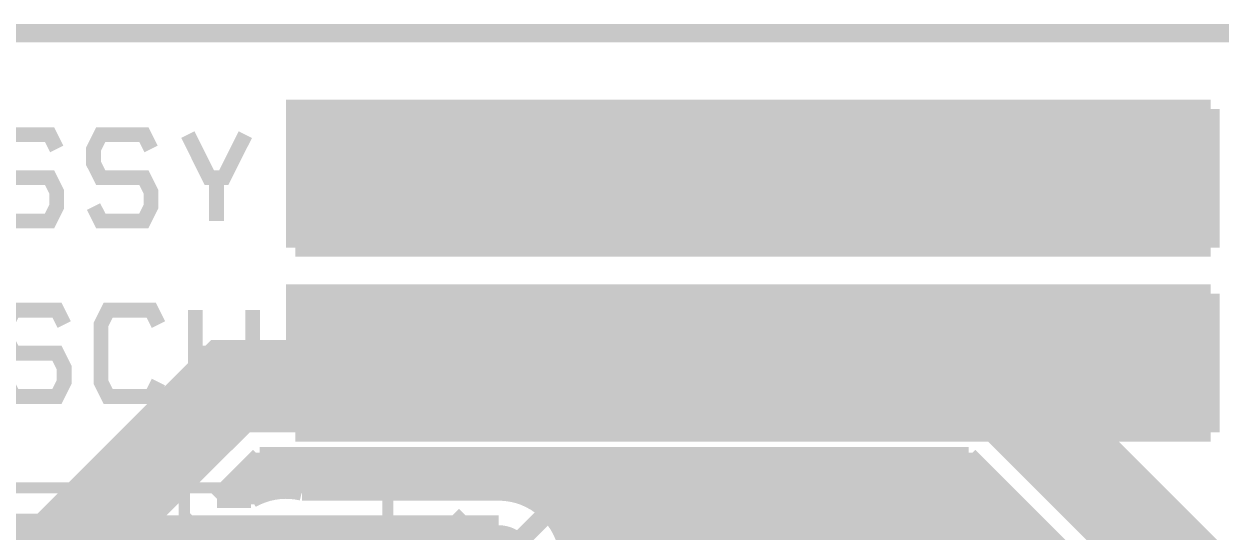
# Model space of a CAD drawing. Extents: x -5 to 90, y -49 to 54.
# Drawn here: x 19.26 to 35.7, y 47.14 to 54.13 of the extents above; entities that cross this region are included whole.
import ezdxf

# ---------------------------------------------------------------- set-up
doc = ezdxf.new("R2010")
doc.units = 0
doc.header["$MEASUREMENT"] = 0
doc.layers.get('0').update_dxf_attribs({"linetype": 'CONTINUOUS'})
for name, color, linetype in [('22-310-0_BOT', 7, 'CONTINUOUS'), ('22-310-0_DRD', 7, 'CONTINUOUS'), ('22-310-0_DRL', 2, 'CONTINUOUS'), ('22-310-0_SMT', 3, 'CONTINUOUS'), ('22-310-0_SPT', 5, 'CONTINUOUS'), ('22-310-0_SST', 14, 'CONTINUOUS'), ('22-310-0_TOP', 9, 'CONTINUOUS')]:
    doc.layers.add(name, color=color, linetype=linetype)

# ---------------------------------------------------------------- blocks, each defined once
blk = doc.blocks.new('ROUND_39')
at = {"const_width": 0.50038}
blk.add_lwpolyline([(-0.25019, 0, 1), (0.25019, 0, 1)], format="xyb", close=True, dxfattribs=at)
blk = doc.blocks.new('RECTANGLE_27')
blk.add_solid([(0.9017, 0.508), (0.9017, -0.508), (-0.9017, 0.508), (-0.9017, -0.508)])

msp = doc.modelspace()

# ---------------------------------------------------------------- linework, layer by layer
at = {"layer": '22-310-0_BOT', "const_width": 1.27}
msp.add_lwpolyline([(25.781, 46.736), (16.002, 46.736), (14.732, 45.466), (13.462, 45.466), (10.16, 42.164), (10.16, 40.33012), (9.73328, 39.90086)], dxfattribs=at)
at = {"layer": '22-310-0_DRD', "const_width": 0.254}
for points in [[(44.99864, 54.0004), (44.99864, -4.0005), (-4.99872, -4.0005), (-4.99872, 54.0004), (44.99864, 54.0004)], [(26.416, 47.371), (25.146, 46.101)], [(26.416, 46.101), (25.146, 47.371)]]:
    msp.add_lwpolyline(points, dxfattribs=at)
at = {"layer": '22-310-0_DRL', "const_width": 0.254}
msp.add_lwpolyline([(44.99864, 54.0004), (44.99864, -4.0005), (-4.99872, -4.0005), (-4.99872, 54.0004), (44.99864, 54.0004)], dxfattribs=at)
at = {"layer": '22-310-0_SST'}
for points, const_width in [([(35.56, 52.959), (22.987, 52.959), (22.987, 51.054)], 0.254), ([(23.0886, 52.959), (23.0886, 51.054)], 0.254), ([(23.3172, 52.959), (23.3172, 51.054)], 0.254), ([(23.5458, 52.959), (23.5458, 51.054)], 0.254), ([(23.7744, 52.959), (23.7744, 51.054)], 0.254), ([(24.003, 52.959), (24.003, 51.054)], 0.254), ([(24.2316, 52.959), (24.2316, 51.054)], 0.254), ([(24.4602, 52.959), (24.4602, 51.054)], 0.254), ([(24.6888, 52.959), (24.6888, 51.054)], 0.254), ([(24.9174, 52.959), (24.9174, 51.054)], 0.254), ([(25.146, 52.959), (25.146, 51.054)], 0.254), ([(25.3746, 52.959), (25.3746, 51.054)], 0.254), ([(25.6032, 52.959), (25.6032, 51.054)], 0.254), ([(25.8318, 52.959), (25.8318, 51.054)], 0.254), ([(26.0604, 52.959), (26.0604, 51.054)], 0.254), ([(26.289, 52.959), (26.289, 51.054)], 0.254), ([(26.5176, 52.959), (26.5176, 51.054)], 0.254), ([(26.7462, 52.959), (26.7462, 51.054)], 0.254), ([(26.9748, 52.959), (26.9748, 51.054)], 0.254), ([(27.2034, 52.959), (27.2034, 51.054)], 0.254), ([(27.432, 52.959), (27.432, 51.054)], 0.254), ([(27.6606, 52.959), (27.6606, 51.054)], 0.254), ([(27.8892, 52.959), (27.8892, 51.054)], 0.254), ([(28.1178, 52.959), (28.1178, 51.054)], 0.254), ([(28.3464, 52.959), (28.3464, 51.054)], 0.254), ([(28.575, 52.959), (28.575, 51.054)], 0.254), ([(28.8036, 52.959), (28.8036, 51.054)], 0.254), ([(29.0322, 52.959), (29.0322, 51.054)], 0.254), ([(29.2608, 52.959), (29.2608, 51.054)], 0.254), ([(29.4894, 52.959), (29.4894, 51.054)], 0.254), ([(29.718, 52.959), (29.718, 51.054)], 0.254), ([(29.9466, 52.959), (29.9466, 51.054)], 0.254), ([(30.1752, 52.959), (30.1752, 51.054)], 0.254), ([(30.4038, 52.959), (30.4038, 51.054)], 0.254), ([(30.6324, 52.959), (30.6324, 51.054)], 0.254), ([(30.861, 52.959), (30.861, 51.054)], 0.254), ([(31.0896, 52.959), (31.0896, 51.054)], 0.254), ([(31.3182, 52.959), (31.3182, 51.054)], 0.254), ([(31.5468, 52.959), (31.5468, 51.054)], 0.254), ([(31.7754, 52.959), (31.7754, 51.054)], 0.254), ([(32.004, 52.959), (32.004, 51.054)], 0.254), ([(32.2326, 52.959), (32.2326, 51.054)], 0.254), ([(32.4612, 52.959), (32.4612, 51.054)], 0.254), ([(32.6898, 52.959), (32.6898, 51.054)], 0.254), ([(32.9184, 52.959), (32.9184, 51.054)], 0.254), ([(33.147, 52.959), (33.147, 51.054)], 0.254), ([(33.3756, 52.959), (33.3756, 51.054)], 0.254), ([(33.6042, 52.959), (33.6042, 51.054)], 0.254), ([(33.8328, 52.959), (33.8328, 51.054)], 0.254), ([(34.0614, 52.959), (34.0614, 51.054)], 0.254), ([(34.29, 52.959), (34.29, 51.054)], 0.254), ([(34.5186, 52.959), (34.5186, 51.054)], 0.254), ([(34.7472, 52.959), (34.7472, 51.054)], 0.254), ([(34.9758, 52.959), (34.9758, 51.054)], 0.254), ([(35.2044, 52.959), (35.2044, 51.054)], 0.254), ([(35.433, 52.959), (35.433, 51.054)], 0.254), ([(35.56, 52.959), (35.56, 51.054)], 0.254), ([(35.56, 52.7558), (22.987, 52.7558)], 0.254), ([(19.7104, 52.40782), (19.61134, 52.60594), (19.01952, 52.60594), (18.92046, 52.40782), (18.92046, 52.2097), (19.01952, 52.01412), (19.61134, 52.01412), (19.7104, 51.816), (19.7104, 51.61788), (19.61134, 51.41976), (19.01952, 51.41976), (18.92046, 51.61788)], 0.2032), ([(21.0058, 52.40782), (20.90674, 52.60594), (20.31492, 52.60594), (20.21586, 52.40782), (20.21586, 52.2097), (20.31492, 52.01412), (20.90674, 52.01412), (21.0058, 51.816), (21.0058, 51.61788), (20.90674, 51.41976), (20.31492, 51.41976), (20.21586, 51.61788)], 0.2032), ([(22.3012, 52.60594), (22.00402, 52.01412), (21.8059, 52.01412), (21.51126, 52.60594)], 0.2032), ([(35.56, 52.5272), (22.987, 52.5272)], 0.254), ([(35.56, 52.2986), (22.987, 52.2986)], 0.254), ([(35.56, 52.07), (22.987, 52.07)], 0.254), ([(21.90496, 51.41976), (21.90496, 52.01412)], 0.2032), ([(35.56, 51.8414), (22.987, 51.8414)], 0.254), ([(35.56, 51.6128), (22.987, 51.6128)], 0.254), ([(35.56, 51.3842), (22.987, 51.3842)], 0.254), ([(35.56, 51.1556), (22.987, 51.1556)], 0.254), ([(35.56, 51.054), (22.987, 51.054)], 0.254), ([(35.56, 50.419), (22.987, 50.419), (22.987, 48.514)], 0.254), ([(23.0886, 50.419), (23.0886, 48.514)], 0.254), ([(23.3172, 50.419), (23.3172, 48.514)], 0.254), ([(23.5458, 50.419), (23.5458, 48.514)], 0.254), ([(23.7744, 50.419), (23.7744, 48.514)], 0.254), ([(24.003, 50.419), (24.003, 48.514)], 0.254), ([(24.2316, 50.419), (24.2316, 48.514)], 0.254), ([(24.4602, 50.419), (24.4602, 48.514)], 0.254), ([(24.6888, 50.419), (24.6888, 48.514)], 0.254), ([(24.9174, 50.419), (24.9174, 48.514)], 0.254), ([(25.146, 50.419), (25.146, 48.514)], 0.254), ([(25.3746, 50.419), (25.3746, 48.514)], 0.254), ([(25.6032, 50.419), (25.6032, 48.514)], 0.254), ([(25.8318, 50.419), (25.8318, 48.514)], 0.254), ([(26.0604, 50.419), (26.0604, 48.514)], 0.254), ([(26.289, 50.419), (26.289, 48.514)], 0.254), ([(26.5176, 50.419), (26.5176, 48.514)], 0.254), ([(26.7462, 50.419), (26.7462, 48.514)], 0.254), ([(26.9748, 50.419), (26.9748, 48.514)], 0.254), ([(27.2034, 50.419), (27.2034, 48.514)], 0.254), ([(27.432, 50.419), (27.432, 48.514)], 0.254), ([(27.6606, 50.419), (27.6606, 48.514)], 0.254), ([(27.8892, 50.419), (27.8892, 48.514)], 0.254), ([(28.1178, 50.419), (28.1178, 48.514)], 0.254), ([(28.3464, 50.419), (28.3464, 48.514)], 0.254), ([(28.575, 50.419), (28.575, 48.514)], 0.254), ([(28.8036, 50.419), (28.8036, 48.514)], 0.254), ([(29.0322, 50.419), (29.0322, 48.514)], 0.254), ([(29.2608, 50.419), (29.2608, 48.514)], 0.254), ([(29.4894, 50.419), (29.4894, 48.514)], 0.254), ([(29.718, 50.419), (29.718, 48.514)], 0.254), ([(29.9466, 50.419), (29.9466, 48.514)], 0.254), ([(30.1752, 50.419), (30.1752, 48.514)], 0.254), ([(30.4038, 50.419), (30.4038, 48.514)], 0.254), ([(30.6324, 50.419), (30.6324, 48.514)], 0.254), ([(30.861, 50.419), (30.861, 48.514)], 0.254), ([(31.0896, 50.419), (31.0896, 48.514)], 0.254), ([(31.3182, 50.419), (31.3182, 48.514)], 0.254), ([(31.5468, 50.419), (31.5468, 48.514)], 0.254), ([(31.7754, 50.419), (31.7754, 48.514)], 0.254), ([(32.004, 50.419), (32.004, 48.514)], 0.254), ([(32.2326, 50.419), (32.2326, 48.514)], 0.254), ([(32.4612, 50.419), (32.4612, 48.514)], 0.254), ([(32.6898, 50.419), (32.6898, 48.514)], 0.254), ([(32.9184, 50.419), (32.9184, 48.514)], 0.254), ([(33.147, 50.419), (33.147, 48.514)], 0.254), ([(33.3756, 50.419), (33.3756, 48.514)], 0.254), ([(33.6042, 50.419), (33.6042, 48.514)], 0.254), ([(33.8328, 50.419), (33.8328, 48.514)], 0.254), ([(34.0614, 50.419), (34.0614, 48.514)], 0.254), ([(34.29, 50.419), (34.29, 48.514)], 0.254), ([(34.5186, 50.419), (34.5186, 48.514)], 0.254), ([(34.7472, 50.419), (34.7472, 48.514)], 0.254), ([(34.9758, 50.419), (34.9758, 48.514)], 0.254), ([(35.2044, 50.419), (35.2044, 48.514)], 0.254), ([(35.433, 50.419), (35.433, 48.514)], 0.254), ([(35.56, 50.419), (35.56, 48.514)], 0.254), ([(35.56, 50.2158), (22.987, 50.2158)], 0.254), ([(19.812, 49.99482), (19.71294, 50.19294), (19.12112, 50.19294), (19.02206, 49.99482), (19.02206, 49.7967), (19.12112, 49.60112), (19.71294, 49.60112), (19.812, 49.403), (19.812, 49.20488), (19.71294, 49.00676), (19.12112, 49.00676), (19.02206, 49.20488)], 0.2032), ([(21.1074, 49.20488), (21.00834, 49.00676), (20.41652, 49.00676), (20.31746, 49.20488), (20.31746, 49.99482), (20.41652, 50.19294), (21.00834, 50.19294), (21.1074, 49.99482)], 0.2032), ([(21.61286, 49.00676), (21.61286, 50.19294)], 0.2032), ([(22.4028, 49.00676), (22.4028, 50.19294)], 0.2032), ([(35.56, 49.9872), (22.987, 49.9872)], 0.254), ([(35.56, 49.7586), (22.987, 49.7586)], 0.254), ([(22.4028, 49.60112), (21.61286, 49.60112)], 0.2032), ([(35.56, 49.53), (22.987, 49.53)], 0.254), ([(35.56, 49.3014), (22.987, 49.3014)], 0.254), ([(35.56, 49.0728), (22.987, 49.0728)], 0.254), ([(35.56, 48.8442), (22.987, 48.8442)], 0.254), ([(35.56, 48.6156), (22.987, 48.6156)], 0.254), ([(35.56, 48.514), (22.987, 48.514)], 0.254), ([(18.288, 47.752), (21.082, 47.752), (21.082, 42.418), (18.288, 42.418), (18.288, 47.752)], 0.1524), ([(21.463, 47.752), (24.257, 47.752), (24.257, 42.418), (21.463, 42.418), (21.463, 47.752)], 0.1524)]:
    msp.add_lwpolyline(points, dxfattribs=dict(at, const_width=const_width))
at = {"layer": '22-310-0_TOP'}
for points, const_width in [([(36.195, 43.815), (36.195, 45.593), (32.639, 49.149), (32.512, 49.149), (31.496, 49.149), (29.464, 49.149), (22.098, 49.149), (19.7104, 46.7614), (19.685, 46.7614)], 1.27), ([(22.49678, 48.1838), (21.91258, 47.5996)], 0.254), ([(32.31388, 48.1076), (22.42058, 48.1076)], 0.254), ([(29.464, 48.1838), (22.49678, 48.1838)], 0.254), ([(22.5298, 48.1838), (22.5298, 47.66818)], 0.254), ([(22.7584, 48.1838), (22.7584, 47.72152)], 0.254), ([(22.987, 48.1838), (22.987, 47.71898)], 0.254), ([(23.2156, 48.1838), (23.2156, 47.7012)], 0.254), ([(23.4442, 48.1838), (23.4442, 47.7012)], 0.254), ([(23.6728, 48.1838), (23.6728, 47.7012)], 0.254), ([(23.9014, 48.1838), (23.9014, 47.7012)], 0.254), ([(24.13, 48.1838), (24.13, 47.7012)], 0.254), ([(24.3586, 48.1838), (24.3586, 47.7012)], 0.254), ([(24.5872, 48.1838), (24.5872, 47.7012)], 0.254), ([(24.8158, 48.1838), (24.8158, 47.7012)], 0.254), ([(25.0444, 48.1838), (25.0444, 47.7012)], 0.254), ([(25.273, 48.1838), (25.273, 47.7012)], 0.254), ([(25.5016, 48.1838), (25.5016, 47.7012)], 0.254), ([(25.7302, 48.1838), (25.7302, 47.7012)], 0.254), ([(25.9588, 48.1838), (25.9588, 47.68342)], 0.254), ([(26.1874, 48.1838), (26.1874, 47.6123)], 0.254), ([(26.416, 48.1838), (26.416, 47.46244)], 0.254), ([(26.6446, 48.1838), (26.6446, 47.1678)], 0.254), ([(26.8732, 48.1838), (26.8732, 43.6626)], 0.254), ([(27.1018, 48.1838), (27.1018, 43.8912)], 0.254), ([(27.3304, 48.1838), (27.3304, 44.37634)], 0.254), ([(27.559, 48.1838), (27.559, 44.5516)], 0.254), ([(27.7876, 48.1838), (27.7876, 44.63034)], 0.254), ([(28.0162, 48.1838), (28.0162, 44.6405)], 0.254), ([(28.2448, 48.1838), (28.2448, 44.58716)], 0.254), ([(28.4734, 48.1838), (28.4734, 44.45)], 0.254), ([(28.702, 48.1838), (28.702, 44.14266)], 0.254), ([(28.9306, 48.1838), (28.9306, 41.7957)], 0.254), ([(29.1592, 48.1838), (29.1592, 41.7957)], 0.254), ([(29.3878, 48.1838), (29.3878, 41.7957)], 0.254), ([(31.496, 48.1838), (29.464, 48.1838)], 0.254), ([(29.6164, 48.1838), (29.6164, 41.7957)], 0.254), ([(29.845, 48.1838), (29.845, 41.783)], 0.254), ([(30.0736, 48.1838), (30.0736, 41.68902)], 0.254), ([(30.3022, 48.1838), (30.3022, 41.4782)], 0.254), ([(30.5308, 48.1838), (30.5308, 41.2496)], 0.254), ([(30.7594, 48.1838), (30.7594, 41.021)], 0.254), ([(30.988, 48.1838), (30.988, 40.7924)], 0.254), ([(31.2166, 48.1838), (31.2166, 44.26966)], 0.254), ([(31.4452, 48.1838), (31.4452, 44.5897)], 0.254), ([(32.23768, 48.1838), (31.496, 48.1838)], 0.254), ([(31.6738, 48.1838), (31.6738, 44.75988)], 0.254), ([(31.9024, 48.1838), (31.9024, 44.85386)], 0.254), ([(32.131, 48.1838), (32.131, 44.89196)], 0.254), ([(32.23768, 48.1838), (35.2298, 45.19168)], 0.254), ([(32.3596, 48.06188), (32.3596, 44.8818)], 0.254), ([(22.3012, 47.98568), (22.3012, 47.5996)], 0.254), ([(22.0726, 47.75708), (22.0726, 47.5996)], 0.254), ([(32.54248, 47.879), (22.19198, 47.879)], 0.254), ([(32.5882, 47.83328), (32.5882, 44.82084)], 0.254), ([(22.37994, 47.5996), (21.91258, 47.5996)], 0.254), ([(22.48408, 47.6504), (21.96338, 47.6504)], 0.254), ([(25.781, 47.7012), (23.07844, 47.7012)], 0.254), ([(32.77108, 47.6504), (26.08834, 47.6504)], 0.254), ([(32.8168, 47.60468), (32.8168, 44.69638)], 0.254), ([(32.99968, 47.4218), (26.45918, 47.4218)], 0.254), ([(5.715, 45.1612), (6.0198, 45.466), (14.859, 45.466), (16.1544, 46.7614), (19.685, 46.7614)], 1.27), ([(21.6281, 47.31258), (20.9169, 46.60138)], 0.254), ([(21.6154, 47.29988), (21.6154, 42.61612)], 0.254), ([(21.6281, 47.31258), (21.6281, 45.9232)], 0.254), ([(22.86, 46.7614), (22.8854, 46.736), (25.781, 46.736)], 1.27), ([(33.0454, 47.37608), (33.0454, 44.48048)], 0.254), ([(21.3868, 47.07128), (21.3868, 42.38752)], 0.254), ([(21.6281, 47.1932), (21.50618, 47.1932)], 0.254), ([(33.22828, 47.1932), (26.62936, 47.1932)], 0.254), ([(33.274, 47.14748), (33.274, 44.37634)], 0.254)]:
    msp.add_lwpolyline(points, dxfattribs=dict(at, const_width=const_width))
at = {"layer": '22-310-0_TOP', "const_width": 0.254}
for points in [[(22.86, 47.7266, 0.1307694), (22.38031, 47.59896)], [(23.07844, 47.7012, 0.0571565), (22.86, 47.72625)], [(26.7462, 46.736, 0.4142136), (25.781, 47.7012)]]:
    msp.add_lwpolyline(points, format="xyb", dxfattribs=at)

# ---------------------------------------------------------------- block references
at = {"layer": '22-310-0_BOT'}
msp.add_blockref('ROUND_39', (25.781, 46.736), dxfattribs=at)
at = {"layer": '22-310-0_SMT'}
for p in [(19.685, 46.7614), (22.86, 46.7614)]:
    msp.add_blockref('RECTANGLE_27', p, dxfattribs=at)
at = {"layer": '22-310-0_SPT'}
for p in [(19.685, 46.7614), (22.86, 46.7614)]:
    msp.add_blockref('RECTANGLE_27', p, dxfattribs=at)
at = {"layer": '22-310-0_TOP'}
for name, p in [('RECTANGLE_27', (19.685, 46.7614)), ('RECTANGLE_27', (22.86, 46.7614)), ('ROUND_39', (25.781, 46.736))]:
    msp.add_blockref(name, p, dxfattribs=at)

doc.saveas('drawing.dxf')
